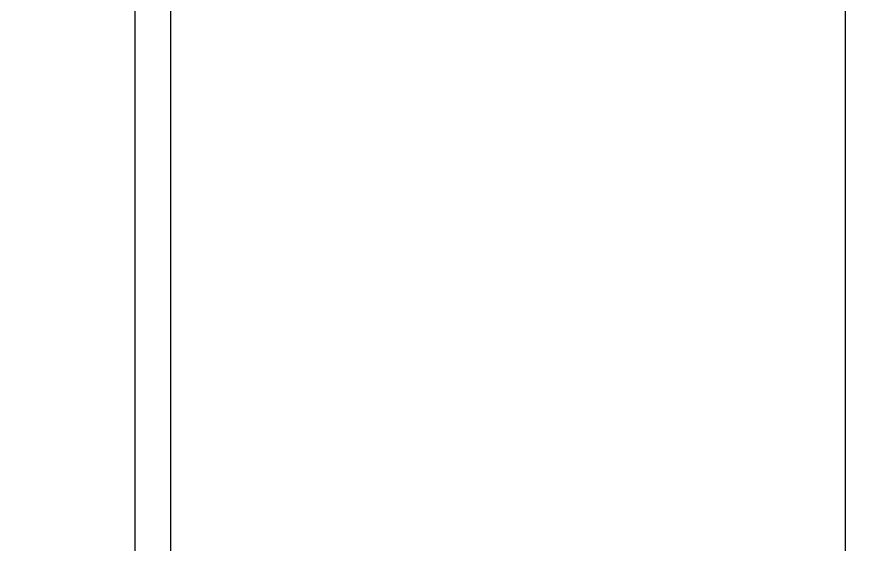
# Model space of a CAD drawing. Header units: metres. Extents: x 31037 to 31490, y -4422 to -3483.
# Drawn here: x 31180.07 to 31188.42, y -4408.3 to -4403.1 of the extents above; entities that cross this region are included whole.
import ezdxf

# ---------------------------------------------------------------- set-up
doc = ezdxf.new("R2010")
doc.units = ezdxf.units.M
doc.header["$LTSCALE"] = 30
doc.header["$MEASUREMENT"] = 0
doc.header["$PDMODE"] = 34
doc.layers.get('0').update_dxf_attribs({"color": 30, "lineweight": 40})
doc.layers.add('BLK_1_HT_OF_BLDG', color=5, linetype='Continuous')
doc.styles.get("Standard").update_dxf_attribs({"font": 'times.ttf', "height": 0.05})
doc.dimstyles.new('Standard$0', dxfattribs={"dimtxt": 0.08, "dimasz": 0.05, "dimexe": 0.02, "dimexo": 0.05, "dimgap": 0.09, "dimtad": 0, "dimtih": 1, "dimtoh": 1, "dimzin": 0, "dimdsep": 46, "dimtxsty": 'Standard', "dimcen": 0.09, "dimclrd": 7, "dimclre": 7, "dimclrt": 7, "dimadec": 0, "dimazin": 0, "dimtfac": 1, "dimtofl": 0, "dimtmove": 0, "dimatfit": 3, "dimfxl": 0, "dimtolj": 1, "dimtzin": 0, "dimarcsym": 0})

# ---------------------------------------------------------------- blocks, each defined once
blk = doc.blocks.new('*D101')
at = {"layer": 'BLK_1_HT_OF_BLDG', "color": 5, "lineweight": -2}
for p, q in [((31165.7774, -4398.4178), (31165.5074, -4398.4178)), ((31165.5274, -4398.4678), (31165.5274, -4406.087)), ((31165.5274, -4413.9678), (31165.5274, -4406.3486)), ((31165.7774, -4414.0178), (31165.5074, -4414.0178))]:
    blk.add_line(p, q, dxfattribs=at)
at = {"layer": 'BLK_1_HT_OF_BLDG', "color": 5, "lineweight": 30}
for points in [[(31165.5191, -4398.4678), (31165.5358, -4398.4678), (31165.5274, -4398.4178)], [(31165.5191, -4413.9678), (31165.5358, -4413.9678), (31165.5274, -4414.0178)]]:
    blk.add_solid(points, dxfattribs=at)
at = {"layer": 'Defpoints', "color": 0, "lineweight": 30}
for p in [(31195.4086, -4398.4178), (31165.5274, -4414.0178), (31195.4086, -4414.0178)]:
    blk.add_point(p, dxfattribs=at)
at = {"layer": 'BLK_1_HT_OF_BLDG', "color": 5, "lineweight": 0, "insert": (31165.5274, -4406.2178), "char_height": 0.08, "attachment_point": 5}
blk.add_mtext('\\A1;15.60', dxfattribs=at)

msp = doc.modelspace()

# ---------------------------------------------------------------- linework, layer by layer
at = {"color": 0, "lineweight": 25}
for p, q in [((31188.23361, -4413.41783), (31188.23361, -4399.84785)), ((31181.23361, -4413.41783), (31181.23361, -4400.33144)), ((31181.58361, -4413.41783), (31181.58361, -4400.30727))]:
    msp.add_line(p, q, dxfattribs=at)

# ---------------------------------------------------------------- dimensions: what is measured, and where the dimension line sits
at = {"layer": 'BLK_1_HT_OF_BLDG', "color": 5, "lineweight": 0}
dim = msp.add_linear_dim(base=(31165.52744, -4414.01783), p1=(31195.40861, -4398.41783), p2=(31195.40861, -4414.01783), angle=90, dimstyle='Standard$0', override={"dimclrd": 5, "dimclre": 5, "dimclrt": 5, "dimfxl": 0.25, "dimfxlon": 1, "dimarcsym": 2}, dxfattribs=at)
dim.commit()
dim.dimension.update_dxf_attribs({"geometry": '*D101', "text_midpoint": (31165.52744, -4406.21783)})

doc.saveas('drawing.dxf')
